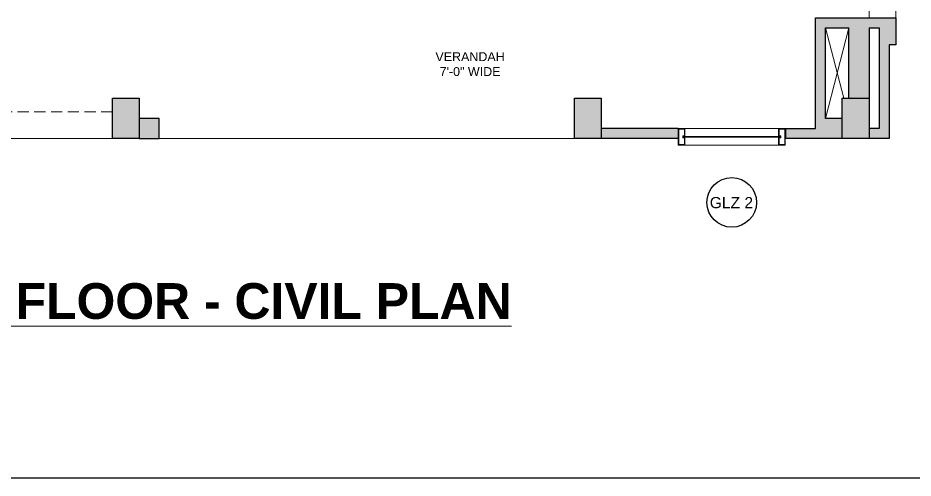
# Model space of a CAD drawing. Header units: inches. Extents: x 211391 to 214260, y -106888 to -102532.
# Drawn here: x 211951.8 to 212352.9, y -105030.1 to -104824 of the extents above; entities that cross this region are included whole.
import ezdxf

# ---------------------------------------------------------------- set-up
doc = ezdxf.new("R2010")
doc.units = ezdxf.units.IN
doc.header["$MEASUREMENT"] = 0
doc.linetypes.add('HIDDEN', pattern=[0.375, 0.25, -0.125])
doc.layers.get('0').update_dxf_attribs({"color": 4})
for name, color, linetype, lineweight in [('A3', 30, 'Continuous', 9), ('DIM', 1, 'Continuous', 9), ('GLASS', 4, 'Continuous', 18), ('HATCH', 251, 'Continuous', 13), ('HIDDEN', 8, 'Continuous', 13), ('m.s.', 250, 'Continuous', 13), ('TEXT', 3, 'Continuous', 9), ('TEXT 1', 3, 'Continuous', 15), ('WALL', 5, 'Continuous', 25), ('window', 1, 'Continuous', 18)]:
    doc.layers.add(name, color=color, linetype=linetype, lineweight=lineweight)
doc.layers.add('COLUMN', color=6, linetype='Continuous')
doc.styles.add('STYLE1', font='arial.ttf', dxfattribs={"height": 8})

# ---------------------------------------------------------------- blocks, each defined once
blk = doc.blocks.new('erwe54')
at = {"layer": 'COLUMN', "ltscale": 20, "true_color": 0xe517e8}
h = blk.add_hatch(color=6, dxfattribs=at)
h.dxf.hatch_style = 1
h.paths.add_polyline_path([(205437.77, -116321.54), (205437.77, -116303.54), (205425.77, -116303.54), (205425.77, -116321.54)])
h = blk.add_hatch(color=6, dxfattribs=at)
h.dxf.hatch_style = 1
h.paths.add_polyline_path([(205644.77, -116321.54), (205644.77, -116303.54), (205632.77, -116303.54), (205632.77, -116321.54)])
h = blk.add_hatch(color=6, dxfattribs=at)
h.dxf.hatch_style = 1
h.paths.add_polyline_path([(205764.77, -116321.54), (205764.77, -116303.54), (205752.77, -116303.54), (205752.77, -116321.54)])
at = {"layer": 'COLUMN', "ltscale": 20}
for points in [[(205425.77, -116303.54), (205437.77, -116303.54), (205437.77, -116321.54), (205425.77, -116321.54)], [(205632.77, -116303.54), (205644.77, -116303.54), (205644.77, -116321.54), (205632.77, -116321.54)], [(205764.77, -116303.54), (205764.77, -116321.54), (205752.77, -116321.54), (205752.77, -116303.54)]]:
    blk.add_lwpolyline(points, close=True, dxfattribs=at)
blk = doc.blocks.new('6r7uki')
at = {"layer": 'm.s.', "ltscale": 15}
h = blk.add_hatch(dxfattribs=at)
h.set_pattern_fill('ANSI31', color=256)
h.set_pattern_definition([(45, (0, 0), (-0.08838834765, 0.08838834765), [])])
h.paths.add_polyline_path([(210444.95, -105210.82), (210445.7, -105210.82), (210445.7, -105213.94), (210443.2, -105213.94), (210443.2, -105206.94), (210445.7, -105206.94), (210445.7, -105210.07), (210444.95, -105210.07)], flags=16)
h.paths.add_polyline_path([(210445.2, -105210.57), (210445.95, -105210.57), (210445.95, -105214.19), (210442.95, -105214.19), (210442.95, -105206.69), (210445.95, -105206.69), (210445.95, -105210.32), (210445.2, -105210.32)])
at = {"layer": 'm.s.', "ltscale": 2}
for points in [[(210445.2, -105210.57), (210445.95, -105210.57), (210445.95, -105214.19), (210442.95, -105214.19), (210442.95, -105206.69), (210445.95, -105206.69), (210445.95, -105210.32), (210445.2, -105210.32)], [(210444.95, -105210.82), (210445.7, -105210.82), (210445.7, -105213.94), (210443.2, -105213.94), (210443.2, -105206.94), (210445.7, -105206.94), (210445.7, -105210.07), (210444.95, -105210.07)]]:
    blk.add_lwpolyline(points, close=True, dxfattribs=at)
blk = doc.blocks.new('76iuk')
at = {"layer": 'GLASS', "ltscale": 15}
for p, q in [((210487.95, -105240.13), (210445.95, -105240.13)), ((210487.95, -105240.38), (210445.95, -105240.38))]:
    blk.add_line(p, q, dxfattribs=at)
at = {"layer": 'm.s.', "ltscale": 15}
for p, q in [((210445.95, -105236.5), (210487.95, -105236.5)), ((210487.95, -105244), (210445.95, -105244))]:
    blk.add_line(p, q, dxfattribs=at)
at = {"layer": 'WALL'}
blk.add_blockref('6r7uki', (0, -29.81), dxfattribs=at)
at = {"layer": 'WALL', "xscale": -1}
blk.add_blockref('6r7uki', (420933.89, -29.81), dxfattribs=at)

msp = doc.modelspace()

# ---------------------------------------------------------------- hatches: boundary and pattern name
at = {"layer": 'HATCH', "ltscale": 15}
h = msp.add_hatch(color=256, dxfattribs=at)
h.dxf.hatch_style = 1
h.paths.add_polyline_path([(212345.19, -104824.04), (212309.19, -104824.04), (212309.19, -104873.54), (212295.69, -104873.54), (212295.69, -104878.04), (212321.19, -104878.04), (212321.19, -104869.04), (212313.69, -104869.04), (212313.69, -104828.54), (212324.19, -104828.54), (212324.19, -104860.04), (212333.19, -104860.04), (212333.19, -104828.54), (212337.69, -104828.54), (212337.69, -104873.54), (212333.19, -104873.54), (212333.19, -104878.04), (212342.19, -104878.04), (212342.19, -104836.04), (212345.19, -104836.04)])
at = {"layer": 'HATCH', "ltscale": 25}
h = msp.add_hatch(color=256, dxfattribs=at)
h.dxf.hatch_style = 1
h.paths.add_polyline_path([(212015.19, -104869.04), (212006.19, -104869.04), (212006.19, -104878.04), (212015.19, -104878.04)])
at = {"layer": 'HATCH', "ltscale": 15}
h = msp.add_hatch(color=256, dxfattribs=at)
h.dxf.hatch_style = 1
h.paths.add_polyline_path([(212247.69, -104873.54), (212213.19, -104873.54), (212213.19, -104878.04), (212247.69, -104878.04)])

# ---------------------------------------------------------------- linework, layer by layer
at = {"ltscale": 15}
msp.add_lwpolyline([(211468.75, -103568.22), (212726.55, -103568.22), (212726.55, -105030.12), (211468.75, -105030.12)], close=True, dxfattribs=at)
at = {"layer": 'Defpoints'}
msp.add_circle((212271.69, -104906.66), 11.12, dxfattribs=at)
at = {"layer": 'DIM'}
for p, q in [((212321.85, -104860.04), (212313.69, -104828.54)), ((212324.19, -104828.54), (212313.69, -104869.04))]:
    msp.add_line(p, q, dxfattribs=at)
at = {"layer": 'HIDDEN', "linetype": 'HIDDEN', "ltscale": 20}
for p, q in [((212345.19, -104824.04), (212345.19, -104734.04)), ((211994.19, -104866.04), (211778.19, -104866.04))]:
    msp.add_line(p, q, dxfattribs=at)
msp.add_lwpolyline([(212201.19, -104878.04), (212006.19, -104878.04)], dxfattribs=at)
at = {"layer": 'WALL', "ltscale": 20}
for p, q in [((212309.19, -104873.54), (212309.19, -104824.04)), ((212313.69, -104869.04), (212313.69, -104828.54)), ((212324.19, -104860.04), (212324.19, -104828.54)), ((212333.19, -104828.54), (212333.19, -104860.04)), ((212321.19, -104869.04), (212313.69, -104869.04)), ((212247.69, -104873.54), (212247.69, -104878.04)), ((212295.69, -104873.54), (212295.69, -104878.04)), ((212321.19, -104878.04), (212295.69, -104878.04))]:
    msp.add_line(p, q, dxfattribs=at)
at = {"layer": 'WALL'}
for p, q in [((212309.19, -104824.04), (212345.19, -104824.04)), ((212345.19, -104824.04), (212345.19, -104836.04)), ((212313.69, -104828.54), (212324.19, -104828.54)), ((212333.19, -104828.54), (212337.69, -104828.54)), ((212337.69, -104828.54), (212337.69, -104873.54)), ((212342.19, -104836.04), (212342.19, -104878.04)), ((212345.19, -104836.04), (212342.19, -104836.04)), ((212247.69, -104873.54), (212213.19, -104873.54)), ((212295.69, -104873.54), (212309.19, -104873.54)), ((212337.69, -104873.54), (212333.19, -104873.54)), ((212342.19, -104878.04), (212333.19, -104878.04))]:
    msp.add_line(p, q, dxfattribs=at)
at = {"layer": 'WALL', "ltscale": 25}
for p, q in [((212015.19, -104869.04), (212006.19, -104869.04)), ((212015.19, -104878.04), (212015.19, -104869.04)), ((212006.19, -104878.04), (212015.19, -104878.04)), ((212247.69, -104878.04), (212213.19, -104878.04))]:
    msp.add_line(p, q, dxfattribs=at)
at = {"layer": 'WALL', "color": 1, "lineweight": 13, "ltscale": 20}
for p, q in [((211994.19, -104878.04), (211778.19, -104878.04)), ((212201.19, -104878.04), (212006.19, -104878.04))]:
    msp.add_line(p, q, dxfattribs=at)
at = {"layer": 'window', "ltscale": 20}
for p, q in [((212345.19, -104734.04), (212345.19, -104824.04)), ((212333.19, -104824.04), (212333.19, -104794.04))]:
    msp.add_line(p, q, dxfattribs=at)

# ---------------------------------------------------------------- block references
at = {"layer": 'TEXT 1'}
msp.add_blockref('erwe54', (6568.42, 11443.5), dxfattribs=at)
at = {"layer": 'WALL'}
msp.add_blockref('76iuk', (1804.74, 362.96), dxfattribs=at)

# ---------------------------------------------------------------- texts
at = {"layer": 'A3', "ltscale": 15, "insert": (211840.24, -104942.82), "char_height": 16, "width": 337.8039, "attachment_point": 1, "style": 'STYLE1'}
msp.add_mtext('\\pxqc;{\\fArial|b1|i0|c0|p34;\\LGROUND FLOOR - CIVIL PLAN}', dxfattribs=at)
at = {"layer": 'Defpoints', "insert": (212282.45, -104904.25), "char_height": 5, "attachment_point": 3, "style": 'STYLE1'}
msp.add_mtext_dynamic_manual_height_columns('\\A1;\\pxqc;GLZ 2', width=21.8376, gutter_width=70, heights=[-5.17], dxfattribs=at)
at = {"layer": 'TEXT', "ltscale": 10, "insert": (212205.42, -104839.4), "char_height": 4, "attachment_point": 3, "style": 'STYLE1'}
msp.add_mtext_dynamic_manual_height_columns('\\A1;\\pxqc;VERANDAH\\P7\'-0" WIDE', width=101.9942, gutter_width=35, heights=[-10.75], dxfattribs=at)

doc.saveas('drawing.dxf')
